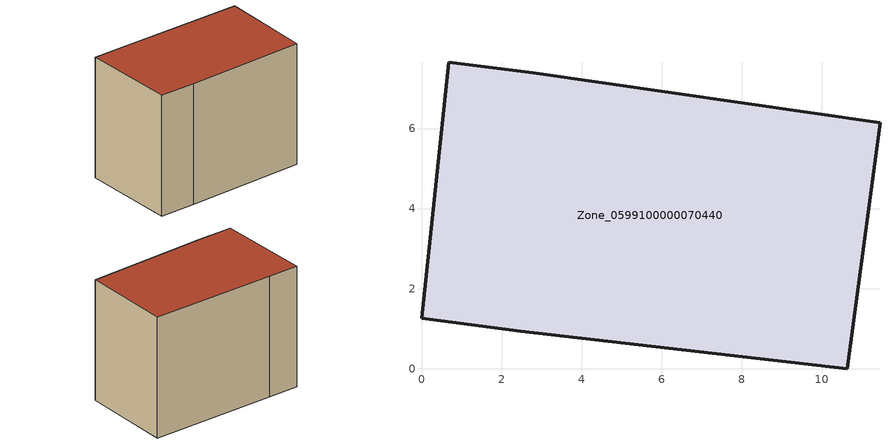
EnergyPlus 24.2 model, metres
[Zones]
Zone_0599100000070440
 floor ground (C_G): 2.48,0.93 0,1.26 0.68,7.65 2.78,7.39 11.46,6.15 10.64,0 z0
 wall outside (C_F): 0,1.26 2.48,0.93 10.64,0 11.46,6.15 2.78,7.39 0.68,7.65 0,1.26 z0:8.46
 roof outside (C_R): 10.64,0 11.46,6.15 2.78,7.39 0.68,7.65 0,1.26 2.48,0.93 z8.46
[BUILDING]
Pand.0599100000070440: North Axis=0; Terrain=City; Loads Convergence Tolerance Value=0.04; Temperature Convergence Tolerance Value=0.4; Solar Distribution=FullExterior; Maximum Number of Warmup Days=25; Minimum Number of Warmup Days=1
[Site:Location]
Rotterdam.The.Hague.AP_ZH_NLD Design_Conditions: Latitude=51.96; Longitude=4.45; Time Zone=1; Elevation=-4.5
[SITE:GROUNDTEMPERATURE:BUILDINGSURFACE]
18, 18, 18, 18, 18, 18, 18, 18, 18, 18, 18, 18
[MATERIAL] Thermal Absorptance=0.9; Solar Absorptance=0.7; Visible Absorptance=0.7
Name | Roughness | Thickness | Conductivity | Density | Specific Heat
G.TI.1946-1964 | MediumSmooth | 0.15 | 1 | 540 | 1210
F.TI.1946-1964 | Rough | 0.3 | 0.857143 | 1920 | 840
R.TI.1946-1964 | MediumRough | 0.2 | 0.277778 | 1500 | 1000
[CONSTRUCTION]
C_G: G.TI.1946-1964
C_F: F.TI.1946-1964
C_R: R.TI.1946-1964
[ZONE]
Zone_0599100000070440: Type=1; Multiplier=1; Ceiling Height=Autocalculate; Volume=Autocalculate; Floor Area=autocalculate; Part of Total Floor Area=Yes
[ZONEINFILTRATION:DESIGNFLOWRATE]
Infil_Zone_0599100000070440: Zone or ZoneList or Space or SpaceList=Zone_0599100000070440; Schedule=AlwaysOn; Design Flow Rate Calculation Method=Flow/Area; Flow Rate per Floor Area=0.003; Constant Term Coefficient=1; Temperature Term Coefficient=0; Velocity Term Coefficient=0; Velocity Squared Term Coefficient=0
[HVACTEMPLATE:ZONE:IDEALLOADSAIRSYSTEM]
Zone_0599100000070440: Maximum Heating Supply Air Temperature=50; Minimum Cooling Supply Air Temperature=13; Maximum Heating Supply Air Humidity Ratio=0.0156; Minimum Cooling Supply Air Humidity Ratio=0.0077; Heating Limit=NoLimit; Cooling Limit=NoLimit; Dehumidification Control Type=ConstantSensibleHeatRatio; Cooling Sensible Heat Ratio=0.7; Dehumidification Setpoint=60; Humidification Control Type=None; Humidification Setpoint=30; Outdoor Air Method=None; Outdoor Air Flow Rate per Person=0.00944; Outdoor Air Flow Rate per Zone Floor Area=0; Outdoor Air Flow Rate per Zone=0; Demand Controlled Ventilation Type=None; Outdoor Air Economizer Type=NoEconomizer; Heat Recovery Type=None; Sensible Heat Recovery Effectiveness=0.7; Latent Heat Recovery Effectiveness=0.65
[ZONECONTROL:THERMOSTAT]
ThermostatControl_Zone_0599100000070440: Zone or ZoneList=Zone_0599100000070440; Control Type Schedule=DualSetpointControlType; Control 1=Thermostat_Zone_0599100000070440; Temperature Difference Between Cutout And Setpoint=0
[THERMOSTATSETPOINT:DUALSETPOINT]
Thermostat_Zone_0599100000070440: Heating Setpoint Temperature Schedule=HeatingSetpoint_Zone_0599100000070440; Cooling Setpoint Temperature Schedule=CoolingSetpoint_Zone_0599100000070440
[SCHEDULE:COMPACT]
HeatingSetpoint_Zone_0599100000070440: Through: 12/31, For: AllDays, Until: 24:00, 21
CoolingSetpoint_Zone_0599100000070440: Through: 12/31, For: AllDays, Until: 24:00, 24
DualSetpointControlType: Through: 12/31, For: AllDays, Until: 24:00, 4
AlwaysOn: Through: 12/31, For: AllDays, Until: 24:00, 1
